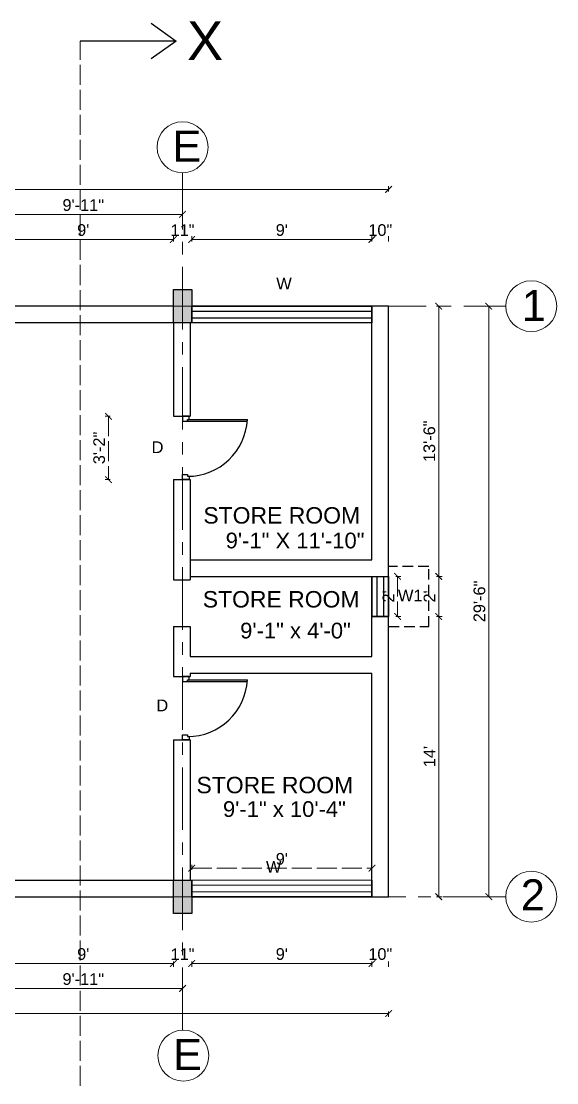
# Model space of a CAD drawing. Header units: inches. Extents: x -6800 to 96653, y -25814 to 17379.
# Drawn here: x 10365 to 10686, y -3218 to -2581 of the extents above; entities that cross this region are included whole.
import ezdxf

# ---------------------------------------------------------------- set-up
doc = ezdxf.new("R2010")
doc.units = ezdxf.units.IN
doc.header["$MEASUREMENT"] = 0
doc.header["$PDMODE"] = 34
for name, pattern in [('ACAD_ISO02W100', [15, 12, -3]), ('CENTER', [2, 1.25, -0.25, 0.25, -0.25]), ('CENTER2', [28.575, 19.05, -3.175, 3.175, -3.175]), ('DASHED2', [0.375, 0.25, -0.125])]:
    doc.linetypes.add(name, pattern=pattern)
doc.layers.add('0 @ 1', color=7, linetype='Continuous')
doc.layers.add('A-Windows', color=7, linetype='Continuous')
for name, color, linetype, lineweight in [('Cent line', 54, 'CENTER', 9), ('dimension', 50, 'Continuous', 20), ('dimension @ 1', 50, 'Continuous', 20), ('Sec line', 7, 'ACAD_ISO02W100', 13), ('text', 31, 'Continuous', 13), ('Win ele', 211, 'Continuous', 15), ('Window', 140, 'Continuous', 13)]:
    doc.layers.add(name, color=color, linetype=linetype, lineweight=lineweight)
doc.styles.get("Standard").update_dxf_attribs({"font": 'arial.ttf'})
doc.dimstyles.get("Standard").update_dxf_attribs({"dimtxt": 7, "dimasz": 4, "dimexe": 2, "dimexo": 2, "dimgap": 2, "dimtad": 1, "dimdec": 0, "dimzin": 0, "dimdsep": 46, "dimlunit": 4, "dimtxsty": 'Standard', "dimblk": 'ARCHTICK', "dimcen": 0.25, "dimclrd": 256, "dimclre": 256, "dimclrt": 256, "dimadec": 0, "dimazin": 0, "dimtfac": 1, "dimtdec": 0, "dimtofl": 0, "dimtmove": 0, "dimatfit": 3, "dimfxl": 1, "dimfxlon": 1, "dimtolj": 1, "dimtzin": 0, "dimlwd": -1, "dimlwe": -1, "dimarcsym": 1})

# ---------------------------------------------------------------- blocks, each defined once
blk = doc.blocks.new('_ArchTick')
at = {"color": 0, "linetype": 'ByBlock', "const_width": 0.15}
blk.add_lwpolyline([(-0.5, -0.5), (0.5, 0.5)], dxfattribs=at)
blk = doc.blocks.new('*D940')
at = {"layer": 'Defpoints', "color": 0, "transparency": 16777216}
for p in [(10456.35, -2712.04), (10348.35, -2742.04), (10456.35, -2742.04)]:
    blk.add_point(p, dxfattribs=at)
at = {"layer": 'dimension', "transparency": 16777216}
for p, q in [((10348.35, -2713.29), (10348.35, -2710.04)), ((10456.35, -2713.29), (10456.35, -2710.04)), ((10348.35, -2712.04), (10456.35, -2712.04))]:
    blk.add_line(p, q, dxfattribs=at)
at = {"layer": 'dimension', "transparency": 16777216, "xscale": 4, "yscale": 4, "zscale": 4, "rotation": 180}
blk.add_blockref('_ArchTick', (10348.35, -2712.04), dxfattribs=at)
at = {"layer": 'dimension', "transparency": 16777216, "xscale": 4, "yscale": 4, "zscale": 4}
blk.add_blockref('_ArchTick', (10456.35, -2712.04), dxfattribs=at)
at = {"layer": 'dimension', "transparency": 16777216, "insert": (10402.35, -2706.46), "char_height": 7, "attachment_point": 5}
blk.add_mtext("\\A1;9'", dxfattribs=at)
blk = doc.blocks.new('*D939')
at = {"layer": 'Defpoints', "color": 0, "transparency": 16777216}
for p in [(10467.35, -2712.04), (10456.35, -2742.04), (10467.35, -2742.04)]:
    blk.add_point(p, dxfattribs=at)
at = {"layer": 'dimension', "transparency": 16777216}
for p, q in [((10456.35, -2713.29), (10456.35, -2710.04)), ((10467.35, -2713.29), (10467.35, -2710.04))]:
    blk.add_line(p, q, dxfattribs=at)
at = {"layer": 'dimension', "transparency": 16777216, "insert": (10461.85, -2706.52), "char_height": 7, "attachment_point": 5}
blk.add_mtext('\\A1;11"', dxfattribs=at)
blk = doc.blocks.new('*D938')
at = {"layer": 'Defpoints', "color": 0, "transparency": 16777216}
for p in [(10575.35, -2712.04), (10467.35, -2742.04), (10575.35, -2752.04)]:
    blk.add_point(p, dxfattribs=at)
at = {"layer": 'dimension', "transparency": 16777216}
for p, q in [((10467.35, -2713.29), (10467.35, -2710.04)), ((10575.35, -2713.29), (10575.35, -2710.04)), ((10467.35, -2712.04), (10575.35, -2712.04))]:
    blk.add_line(p, q, dxfattribs=at)
at = {"layer": 'dimension', "transparency": 16777216, "xscale": 4, "yscale": 4, "zscale": 4, "rotation": 180}
blk.add_blockref('_ArchTick', (10467.35, -2712.04), dxfattribs=at)
at = {"layer": 'dimension', "transparency": 16777216, "xscale": 4, "yscale": 4, "zscale": 4}
blk.add_blockref('_ArchTick', (10575.35, -2712.04), dxfattribs=at)
at = {"layer": 'dimension', "transparency": 16777216, "insert": (10521.35, -2706.46), "char_height": 7, "attachment_point": 5}
blk.add_mtext("\\A1;9'", dxfattribs=at)
blk = doc.blocks.new('*D937')
at = {"layer": 'Defpoints', "color": 0, "transparency": 16777216}
for p in [(10585.35, -2712.04), (10575.35, -2752.04), (10585.35, -2752.04)]:
    blk.add_point(p, dxfattribs=at)
at = {"layer": 'dimension', "transparency": 16777216}
for p, q in [((10575.35, -2713.29), (10575.35, -2710.04)), ((10585.35, -2713.29), (10585.35, -2710.04))]:
    blk.add_line(p, q, dxfattribs=at)
at = {"layer": 'dimension', "transparency": 16777216, "insert": (10580.35, -2706.46), "char_height": 7, "attachment_point": 5}
blk.add_mtext('\\A1;10"', dxfattribs=at)
blk = doc.blocks.new('*D933')
at = {"layer": 'Defpoints', "color": 0, "transparency": 16777216}
for p in [(10461.85, -2697.04), (10342.85, -2742.04), (10461.85, -2742.04)]:
    blk.add_point(p, dxfattribs=at)
at = {"layer": 'dimension', "transparency": 16777216}
for p, q in [((10342.85, -2698.29), (10342.85, -2695.04)), ((10342.85, -2697.04), (10461.85, -2697.04)), ((10461.85, -2698.29), (10461.85, -2695.04))]:
    blk.add_line(p, q, dxfattribs=at)
at = {"layer": 'dimension', "transparency": 16777216, "xscale": 4, "yscale": 4, "zscale": 4, "rotation": 180}
blk.add_blockref('_ArchTick', (10342.85, -2697.04), dxfattribs=at)
at = {"layer": 'dimension', "transparency": 16777216, "xscale": 4, "yscale": 4, "zscale": 4}
blk.add_blockref('_ArchTick', (10461.85, -2697.04), dxfattribs=at)
at = {"layer": 'dimension', "transparency": 16777216, "insert": (10402.35, -2691.46), "char_height": 7, "attachment_point": 5}
blk.add_mtext('\\A1;9\'-11"', dxfattribs=at)
blk = doc.blocks.new('*D932')
at = {"layer": 'Defpoints', "color": 0, "transparency": 16777216}
for p in [(9980.35, -2682.04), (9980.35, -2742.04), (10585.35, -2752.04)]:
    blk.add_point(p, dxfattribs=at)
at = {"layer": 'dimension', "transparency": 16777216}
for p, q in [((9980.35, -2683.29), (9980.35, -2680.04)), ((10585.35, -2682.04), (9980.35, -2682.04)), ((10585.35, -2683.29), (10585.35, -2680.04))]:
    blk.add_line(p, q, dxfattribs=at)
at = {"layer": 'dimension', "transparency": 16777216, "xscale": 4, "yscale": 4, "zscale": 4, "rotation": 180}
blk.add_blockref('_ArchTick', (9980.35, -2682.04), dxfattribs=at)
at = {"layer": 'dimension', "transparency": 16777216, "xscale": 4, "yscale": 4, "zscale": 4}
blk.add_blockref('_ArchTick', (10585.35, -2682.04), dxfattribs=at)
at = {"layer": 'dimension', "transparency": 16777216, "insert": (10282.85, -2676.46), "char_height": 7, "attachment_point": 5}
blk.add_mtext('\\A1;50\'-5"', dxfattribs=at)
blk = doc.blocks.new('*D917')
at = {"layer": 'Defpoints', "color": 0, "transparency": 16777216}
for p in [(10348.35, -3116.04), (10456.35, -3116.04), (10456.35, -3146.04)]:
    blk.add_point(p, dxfattribs=at)
at = {"layer": 'dimension', "transparency": 16777216}
for p, q in [((10348.35, -3144.79), (10348.35, -3148.04)), ((10348.35, -3146.04), (10456.35, -3146.04)), ((10456.35, -3144.79), (10456.35, -3148.04))]:
    blk.add_line(p, q, dxfattribs=at)
at = {"layer": 'dimension', "transparency": 16777216, "xscale": 4, "yscale": 4, "zscale": 4, "rotation": 180}
blk.add_blockref('_ArchTick', (10348.35, -3146.04), dxfattribs=at)
at = {"layer": 'dimension', "transparency": 16777216, "xscale": 4, "yscale": 4, "zscale": 4}
blk.add_blockref('_ArchTick', (10456.35, -3146.04), dxfattribs=at)
at = {"layer": 'dimension', "transparency": 16777216, "insert": (10402.35, -3140.46), "char_height": 7, "attachment_point": 5}
blk.add_mtext("\\A1;9'", dxfattribs=at)
blk = doc.blocks.new('*D916')
at = {"layer": 'Defpoints', "color": 0, "transparency": 16777216}
for p in [(10456.35, -3116.04), (10467.35, -3116.04), (10467.35, -3146.04)]:
    blk.add_point(p, dxfattribs=at)
at = {"layer": 'dimension', "transparency": 16777216}
for p, q in [((10456.35, -3144.79), (10456.35, -3148.04)), ((10467.35, -3144.79), (10467.35, -3148.04))]:
    blk.add_line(p, q, dxfattribs=at)
at = {"layer": 'dimension', "transparency": 16777216, "insert": (10461.85, -3140.52), "char_height": 7, "attachment_point": 5}
blk.add_mtext('\\A1;11"', dxfattribs=at)
blk = doc.blocks.new('*D915')
at = {"layer": 'Defpoints', "color": 0, "transparency": 16777216}
for p in [(10575.35, -3106.04), (10467.35, -3116.04), (10575.35, -3146.04)]:
    blk.add_point(p, dxfattribs=at)
at = {"layer": 'dimension', "transparency": 16777216}
for p, q in [((10467.35, -3144.79), (10467.35, -3148.04)), ((10467.35, -3146.04), (10575.35, -3146.04)), ((10575.35, -3144.79), (10575.35, -3148.04))]:
    blk.add_line(p, q, dxfattribs=at)
at = {"layer": 'dimension', "transparency": 16777216, "xscale": 4, "yscale": 4, "zscale": 4, "rotation": 180}
blk.add_blockref('_ArchTick', (10467.35, -3146.04), dxfattribs=at)
at = {"layer": 'dimension', "transparency": 16777216, "xscale": 4, "yscale": 4, "zscale": 4}
blk.add_blockref('_ArchTick', (10575.35, -3146.04), dxfattribs=at)
at = {"layer": 'dimension', "transparency": 16777216, "insert": (10521.35, -3140.46), "char_height": 7, "attachment_point": 5}
blk.add_mtext("\\A1;9'", dxfattribs=at)
blk = doc.blocks.new('*D914')
at = {"layer": 'Defpoints', "color": 0, "transparency": 16777216}
for p in [(10575.35, -3106.04), (10585.35, -3106.04), (10585.35, -3146.04)]:
    blk.add_point(p, dxfattribs=at)
at = {"layer": 'dimension', "transparency": 16777216}
for p, q in [((10575.35, -3144.79), (10575.35, -3148.04)), ((10585.35, -3144.79), (10585.35, -3148.04))]:
    blk.add_line(p, q, dxfattribs=at)
at = {"layer": 'dimension', "transparency": 16777216, "insert": (10580.35, -3140.46), "char_height": 7, "attachment_point": 5}
blk.add_mtext('\\A1;10"', dxfattribs=at)
blk = doc.blocks.new('*D913')
at = {"layer": 'Defpoints', "color": 0, "transparency": 16777216}
for p in [(10585.35, -3106.04), (9980.35, -3116.04), (9980.35, -3176.04)]:
    blk.add_point(p, dxfattribs=at)
at = {"layer": 'dimension', "transparency": 16777216}
for p, q in [((9980.35, -3174.79), (9980.35, -3178.04)), ((10585.35, -3174.79), (10585.35, -3178.04)), ((10585.35, -3176.04), (9980.35, -3176.04))]:
    blk.add_line(p, q, dxfattribs=at)
at = {"layer": 'dimension', "transparency": 16777216, "xscale": 4, "yscale": 4, "zscale": 4, "rotation": 180}
blk.add_blockref('_ArchTick', (9980.35, -3176.04), dxfattribs=at)
at = {"layer": 'dimension', "transparency": 16777216, "xscale": 4, "yscale": 4, "zscale": 4}
blk.add_blockref('_ArchTick', (10585.35, -3176.04), dxfattribs=at)
at = {"layer": 'dimension', "transparency": 16777216, "insert": (10282.85, -3170.46), "char_height": 7, "attachment_point": 5}
blk.add_mtext('\\A1;50\'-5"', dxfattribs=at)
blk = doc.blocks.new('*D912')
at = {"layer": 'Defpoints', "color": 0, "transparency": 16777216}
for p in [(10585.35, -2938.04), (10615.35, -2938.04), (10585.35, -3106.04)]:
    blk.add_point(p, dxfattribs=at)
at = {"layer": 'dimension', "transparency": 16777216}
for p, q in [((10614.1, -2938.04), (10617.35, -2938.04)), ((10615.35, -3106.04), (10615.35, -2938.04)), ((10614.1, -3106.04), (10617.35, -3106.04))]:
    blk.add_line(p, q, dxfattribs=at)
at = {"layer": 'dimension', "transparency": 16777216, "xscale": 4, "yscale": 4, "zscale": 4}
for p, rotation in [((10615.35, -2938.04), 90), ((10615.35, -3106.04), 270)]:
    blk.add_blockref('_ArchTick', p, dxfattribs=dict(at, rotation=rotation))
at = {"layer": 'dimension', "transparency": 16777216, "insert": (10609.83, -3022.04), "char_height": 7, "attachment_point": 5, "rotation": 90}
blk.add_mtext("\\A1;14'", dxfattribs=at)
blk = doc.blocks.new('*D911')
at = {"layer": 'Defpoints', "color": 0, "transparency": 16777216}
for p in [(10585.35, -2914.04), (10615.35, -2914.04), (10585.35, -2938.04)]:
    blk.add_point(p, dxfattribs=at)
at = {"layer": 'dimension', "transparency": 16777216}
for p, q in [((10614.1, -2914.04), (10617.35, -2914.04)), ((10615.35, -2938.04), (10615.35, -2914.04)), ((10614.1, -2938.04), (10617.35, -2938.04))]:
    blk.add_line(p, q, dxfattribs=at)
at = {"layer": 'dimension', "transparency": 16777216, "xscale": 4, "yscale": 4, "zscale": 4}
for p, rotation in [((10615.35, -2914.04), 90), ((10615.35, -2938.04), 270)]:
    blk.add_blockref('_ArchTick', p, dxfattribs=dict(at, rotation=rotation))
at = {"layer": 'dimension', "transparency": 16777216, "insert": (10609.83, -2926.04), "char_height": 7, "attachment_point": 5, "rotation": 90}
blk.add_mtext("\\A1;2'", dxfattribs=at)
blk = doc.blocks.new('*D910')
at = {"layer": 'Defpoints', "color": 0, "transparency": 16777216}
for p in [(10585.35, -2752.04), (10615.35, -2752.04), (10585.35, -2914.04)]:
    blk.add_point(p, dxfattribs=at)
at = {"layer": 'dimension', "transparency": 16777216}
for p, q in [((10614.1, -2752.04), (10617.35, -2752.04)), ((10615.35, -2914.04), (10615.35, -2752.04)), ((10614.1, -2914.04), (10617.35, -2914.04))]:
    blk.add_line(p, q, dxfattribs=at)
at = {"layer": 'dimension', "transparency": 16777216, "xscale": 4, "yscale": 4, "zscale": 4}
for p, rotation in [((10615.35, -2752.04), 90), ((10615.35, -2914.04), 270)]:
    blk.add_blockref('_ArchTick', p, dxfattribs=dict(at, rotation=rotation))
at = {"layer": 'dimension', "transparency": 16777216, "insert": (10609.77, -2833.04), "char_height": 7, "attachment_point": 5, "rotation": 90}
blk.add_mtext('\\A1;13\'-6"', dxfattribs=at)
blk = doc.blocks.new('*D909')
at = {"layer": 'Defpoints', "color": 0, "transparency": 16777216}
for p in [(10585.35, -2752.04), (10585.35, -3106.04), (10645.35, -3106.04)]:
    blk.add_point(p, dxfattribs=at)
at = {"layer": 'dimension', "transparency": 16777216}
for p, q in [((10644.1, -2752.04), (10647.35, -2752.04)), ((10645.35, -2752.04), (10645.35, -3106.04)), ((10644.1, -3106.04), (10647.35, -3106.04))]:
    blk.add_line(p, q, dxfattribs=at)
at = {"layer": 'dimension', "transparency": 16777216, "xscale": 4, "yscale": 4, "zscale": 4}
for p, rotation in [((10645.35, -2752.04), 90), ((10645.35, -3106.04), 270)]:
    blk.add_blockref('_ArchTick', p, dxfattribs=dict(at, rotation=rotation))
at = {"layer": 'dimension', "transparency": 16777216, "insert": (10639.77, -2929.04), "char_height": 7, "attachment_point": 5, "rotation": 90}
blk.add_mtext('\\A1;29\'-6"', dxfattribs=at)
blk = doc.blocks.new('*D905')
at = {"layer": 'Defpoints', "color": 0, "transparency": 16777216}
for p in [(10342.85, -3116.04), (10461.85, -3116.04), (10461.85, -3161.04)]:
    blk.add_point(p, dxfattribs=at)
at = {"layer": 'dimension', "transparency": 16777216}
for p, q in [((10342.85, -3159.79), (10342.85, -3163.04)), ((10342.85, -3161.04), (10461.85, -3161.04)), ((10461.85, -3159.79), (10461.85, -3163.04))]:
    blk.add_line(p, q, dxfattribs=at)
at = {"layer": 'dimension', "transparency": 16777216, "xscale": 4, "yscale": 4, "zscale": 4, "rotation": 180}
blk.add_blockref('_ArchTick', (10342.85, -3161.04), dxfattribs=at)
at = {"layer": 'dimension', "transparency": 16777216, "xscale": 4, "yscale": 4, "zscale": 4}
blk.add_blockref('_ArchTick', (10461.85, -3161.04), dxfattribs=at)
at = {"layer": 'dimension', "transparency": 16777216, "insert": (10402.35, -3155.46), "char_height": 7, "attachment_point": 5}
blk.add_mtext('\\A1;9\'-11"', dxfattribs=at)
blk = doc.blocks.new('*D160')
at = {"layer": 'Defpoints', "color": 0, "transparency": 16777216}
for p in [(10456.35, -2818.04), (10417.48, -2856.04), (10456.35, -2856.04)]:
    blk.add_point(p, dxfattribs=at)
at = {"layer": 'Sec line', "transparency": 16777216}
for p, q in [((10418.48, -2818.04), (10415.48, -2818.04)), ((10417.48, -2818.04), (10417.48, -2856.04)), ((10418.48, -2856.04), (10415.48, -2856.04))]:
    blk.add_line(p, q, dxfattribs=at)
at = {"layer": 'Sec line', "transparency": 16777216, "xscale": 4, "yscale": 4, "zscale": 4}
for p, rotation in [((10417.48, -2818.04), 90), ((10417.48, -2856.04), 270)]:
    blk.add_blockref('_ArchTick', p, dxfattribs=dict(at, rotation=rotation))
at = {"layer": 'Sec line', "transparency": 16777216, "insert": (10411.91, -2837.04), "char_height": 7, "attachment_point": 5, "rotation": 90}
blk.add_mtext('\\A1;3\'-2"', dxfattribs=at)
blk = doc.blocks.new('*D163')
at = {"layer": 'Defpoints', "color": 0, "transparency": 16777216}
for p in [(10575.35, -3088.97), (10467.35, -3096.04), (10575.35, -3096.04)]:
    blk.add_point(p, dxfattribs=at)
at = {"layer": 'Sec line', "transparency": 16777216}
for p, q in [((10467.35, -3089.97), (10467.35, -3086.97)), ((10467.35, -3088.97), (10575.35, -3088.97)), ((10575.35, -3089.97), (10575.35, -3086.97))]:
    blk.add_line(p, q, dxfattribs=at)
at = {"layer": 'Sec line', "transparency": 16777216, "xscale": 4, "yscale": 4, "zscale": 4, "rotation": 180}
blk.add_blockref('_ArchTick', (10467.35, -3088.97), dxfattribs=at)
at = {"layer": 'Sec line', "transparency": 16777216, "xscale": 4, "yscale": 4, "zscale": 4}
blk.add_blockref('_ArchTick', (10575.35, -3088.97), dxfattribs=at)
at = {"layer": 'Sec line', "transparency": 16777216, "insert": (10521.35, -3083.39), "char_height": 7, "attachment_point": 5}
blk.add_mtext("\\A1;9'", dxfattribs=at)
blk = doc.blocks.new('*D166')
at = {"layer": 'Defpoints', "color": 0, "transparency": 16777216}
for p in [(10585.35, -2914.04), (10585.35, -2938.04), (10590.71, -2938.04)]:
    blk.add_point(p, dxfattribs=at)
at = {"layer": 'Sec line', "transparency": 16777216}
for p, q in [((10589.71, -2914.04), (10592.71, -2914.04)), ((10590.71, -2914.04), (10590.71, -2938.04)), ((10589.71, -2938.04), (10592.71, -2938.04))]:
    blk.add_line(p, q, dxfattribs=at)
at = {"layer": 'Sec line', "transparency": 16777216, "xscale": 4, "yscale": 4, "zscale": 4}
for p, rotation in [((10590.71, -2914.04), 90), ((10590.71, -2938.04), 270)]:
    blk.add_blockref('_ArchTick', p, dxfattribs=dict(at, rotation=rotation))
at = {"layer": 'Sec line', "transparency": 16777216, "insert": (10585.2, -2926.04), "char_height": 7, "attachment_point": 5, "rotation": 90}
blk.add_mtext("\\A1;2'", dxfattribs=at)

msp = doc.modelspace()

# ---------------------------------------------------------------- hatches: boundary and pattern name
at = {"layer": 'Win ele', "transparency": 33554526}
h = msp.add_hatch(color=256, dxfattribs=at)
h.dxf.hatch_style = 1
h.paths.add_polyline_path([(10467.35, -2752.04), (10467.35, -2742.04), (10456.35, -2742.04), (10456.35, -2762.04), (10467.35, -2762.04)])
h.paths.add_polyline_path([(10348.35, -2742.04), (10337.35, -2742.04), (10337.35, -2762.04), (10348.35, -2762.04)])
h.paths.add_polyline_path([(10229.35, -2742.04), (10218.35, -2742.04), (10218.35, -2762.04), (10229.35, -2762.04)])
h.paths.add_polyline_path([(10110.35, -2742.04), (10099.35, -2742.04), (10099.35, -2762.04), (10110.35, -2762.04)])
h.paths.add_polyline_path([(9991.35, -2742.04), (9980.35, -2742.04), (9980.35, -2762.04), (9991.35, -2762.04)])
h = msp.add_hatch(color=256, dxfattribs=at)
h.dxf.hatch_style = 1
h.paths.add_polyline_path([(9991.35, -3096.04), (9980.35, -3096.04), (9980.35, -3116.04), (9991.35, -3116.04)])
h.paths.add_polyline_path([(10099.35, -3116.04), (10110.35, -3116.04), (10110.35, -3096.04), (10099.35, -3096.04)])
h.paths.add_polyline_path([(10218.35, -3116.04), (10229.35, -3116.04), (10229.35, -3096.04), (10218.35, -3096.04)])
h.paths.add_polyline_path([(10337.35, -3116.04), (10348.35, -3116.04), (10348.35, -3096.04), (10337.35, -3096.04)])
h.paths.add_polyline_path([(10456.35, -3116.04), (10467.35, -3116.04), (10467.35, -3096.04), (10456.35, -3096.04)])

# ---------------------------------------------------------------- linework, layer by layer
at = {"layer": 'A-Windows'}
for p, q in [((10456.35, -2742.04), (10467.35, -2742.04)), ((10456.35, -2762.04), (10456.35, -2742.04)), ((10467.35, -2742.04), (10467.35, -2762.04)), ((10456.35, -2752.04), (10348.35, -2752.04)), ((10585.35, -2752.04), (10467.35, -2752.04)), ((10575.35, -2904.04), (10575.35, -2752.04)), ((10585.35, -3106.04), (10585.35, -2752.04)), ((10456.35, -2762.04), (10348.35, -2762.04)), ((10467.35, -2762.04), (10456.35, -2762.04)), ((10456.35, -2762.04), (10456.35, -2818.04)), ((10466.35, -2762.04), (10466.35, -2818.04)), ((10575.35, -2762.04), (10467.35, -2762.04)), ((10456.35, -2818.04), (10466.35, -2818.04)), ((10456.35, -2856.04), (10456.35, -2867.04)), ((10456.35, -2856.04), (10466.35, -2856.04)), ((10466.35, -2856.04), (10466.35, -2867.04)), ((10456.35, -2867.04), (10456.35, -2916.04)), ((10466.35, -2867.04), (10466.35, -2916.04)), ((10466.35, -2904.04), (10575.35, -2904.04)), ((10466.35, -2914.04), (10575.35, -2914.04)), ((10575.35, -2914.04), (10585.35, -2914.04)), ((10575.35, -2962.04), (10575.35, -2914.04)), ((10456.35, -2916.04), (10466.35, -2916.04)), ((10456.35, -2944.04), (10456.35, -2974.04)), ((10456.35, -2944.04), (10466.35, -2944.04)), ((10466.35, -2944.04), (10466.35, -2962.04)), ((10466.35, -2962.04), (10575.35, -2962.04)), ((10456.35, -2974.04), (10466.35, -2974.04)), ((10466.35, -2972.04), (10466.35, -2974.04)), ((10466.35, -2972.04), (10575.35, -2972.04)), ((10575.35, -3106.04), (10575.35, -2972.04)), ((10456.35, -3012.04), (10456.35, -3096.04)), ((10456.35, -3012.04), (10466.35, -3012.04)), ((10466.35, -3012.04), (10466.35, -3096.04)), ((10348.35, -3096.04), (10456.35, -3096.04)), ((10456.35, -3096.04), (10467.35, -3096.04)), ((10456.35, -3116.04), (10456.35, -3096.04)), ((10467.35, -3096.04), (10467.35, -3116.04)), ((10348.35, -3106.04), (10456.35, -3106.04)), ((10467.35, -3106.04), (10585.35, -3106.04)), ((10467.35, -3116.04), (10456.35, -3116.04))]:
    msp.add_line(p, q, dxfattribs=at)
at = {"layer": 'A-Windows', "color": 3}
for p, q in [((10467.35, -2752.04), (10575.35, -2752.04)), ((10467.35, -2762.04), (10467.35, -2752.04)), ((10467.35, -2755.04), (10575.35, -2755.04)), ((10575.35, -2752.04), (10575.35, -2762.04)), ((10467.35, -2759.04), (10575.35, -2759.04)), ((10575.35, -2762.04), (10467.35, -2762.04)), ((10578.35, -2914.04), (10578.35, -2938.04)), ((10582.35, -2914.04), (10582.35, -2938.04)), ((10467.35, -3106.04), (10467.35, -3096.04)), ((10575.35, -3096.04), (10575.35, -3106.04)), ((10575.35, -3106.04), (10467.35, -3106.04))]:
    msp.add_line(p, q, dxfattribs=at)
at = {"layer": 'A-Windows', "color": 4}
for p, q in [((10464.85, -2820.04), (10464.85, -2821.04)), ((10464.85, -2820.04), (10500.73, -2820.04)), ((10464.85, -2820.98), (10500.73, -2820.98)), ((10464.85, -2976.04), (10464.85, -2977.04)), ((10464.85, -2976.04), (10500.73, -2976.04)), ((10464.85, -2976.98), (10500.73, -2976.98))]:
    msp.add_line(p, q, dxfattribs=at)
at = {"layer": 'A-Windows', "color": 6, "linetype": 'DASHED2', "ltscale": 25}
for p, q in [((10609.35, -2908.04), (10585.35, -2908.04)), ((10609.35, -2944.04), (10609.35, -2908.04)), ((10585.35, -2944.04), (10609.35, -2944.04))]:
    msp.add_line(p, q, dxfattribs=at)
at = {"layer": 'A-Windows', "linetype": 'CENTER2'}
msp.add_line((10575.35, -2938.04), (10585.35, -2938.04), dxfattribs=at)
at = {"layer": 'A-Windows'}
for points in [[(10461.85, -2821.04), (10464.85, -2821.04), (10464.85, -2820.04), (10465.85, -2820.04), (10465.85, -2818.04), (10461.85, -2818.04)], [(10461.85, -2853.04), (10464.85, -2853.04), (10464.85, -2854.04), (10465.85, -2854.04), (10465.85, -2856.04), (10461.85, -2856.04)], [(10461.85, -2977.04), (10464.85, -2977.04), (10464.85, -2976.04), (10465.85, -2976.04), (10465.85, -2974.04), (10461.85, -2974.04)], [(10461.85, -3009.04), (10464.85, -3009.04), (10464.85, -3010.04), (10465.85, -3010.04), (10465.85, -3012.04), (10461.85, -3012.04)]]:
    msp.add_lwpolyline(points, close=True, dxfattribs=at)
msp.add_lwpolyline([(10575.35, -2914.04), (10575.35, -2938.04), (10585.35, -2938.04)], dxfattribs=at)
at = {"layer": 'A-Windows', "color": 3}
msp.add_lwpolyline([(10575.35, -2938.04), (10575.35, -2914.04), (10585.35, -2914.04), (10585.35, -2938.04)], close=True, dxfattribs=at)
at = {"layer": 'A-Windows', "color": 4}
for centre in [(10464.85, -2818.15), (10464.85, -2974.15)]:
    msp.add_arc(centre, 35.88, 270, 356.98304, dxfattribs=at)
at = {"layer": 'Cent line', "ltscale": 30, "transparency": 33554643}
for p, q in [((10461.85, -3186.04), (10461.85, -2672.04)), ((9910.35, -2752.04), (10655.56, -2752.04)), ((10655.56, -3106.04), (9910.35, -3106.04))]:
    msp.add_line(p, q, dxfattribs=at)
at = {"layer": 'dimension', "transparency": 33554651}
for centre in [(10461.85, -2656.77), (10670.83, -2752.04), (10670.83, -3106.04), (10462.32, -3201.3)]:
    msp.add_circle(centre, 15.27, dxfattribs=at)
at = {"layer": 'Sec line'}
msp.add_line((10400.48, -3234.37), (10400.48, -2593.11), dxfattribs=at)
at = {"layer": 'Window'}
for p, q in [((10467.35, -3096.04), (10575.35, -3096.04)), ((10467.35, -3096.04), (10575.35, -3096.04)), ((10467.35, -3099.04), (10575.35, -3099.04)), ((10467.35, -3103.04), (10575.35, -3103.04))]:
    msp.add_line(p, q, dxfattribs=at)

# ---------------------------------------------------------------- texts
at = {"layer": 'text'}
for s, height, p in [('STORE ROOM', 9.843, (10474.31, -2882.38)), ('9\'-1" X 11\'-10"', 9.428, (10487.7, -2897.24)), ('STORE ROOM', 9.843, (10473.96, -2932.67)), ('9\'-1" x 4\'-0"', 9.428, (10496.36, -2951.23)), ('STORE ROOM', 9.843, (10470.19, -3044.04)), ('9\'-1" x 10\'-4"', 9.428, (10486.07, -3058.22))]:
    msp.add_text(s, height=height, dxfattribs=at).set_placement(p)
at = {"layer": 'text', "attachment_point": 1}
for s, width, gutter_width, insert, char_height in [('X', 337.7784, 5.82, (10464.53, -2581.25), 23.29), ('E', 269.4231, 4.64, (10455.75, -2646.81), 18.58), ('1', 269.4231, 4.64, (10665.14, -2742.33), 18.58), ('2', 269.4231, 4.64, (10664.54, -3095.64), 18.58), ('E', 269.4231, 4.64, (10456.2, -3191.35), 18.58)]:
    msp.add_mtext_dynamic_manual_height_columns(s, width=width, gutter_width=gutter_width, heights=[0], dxfattribs=dict(at, insert=insert, char_height=char_height))
at = {"layer": 'text', "transparency": 33554687, "attachment_point": 1}
for s, insert, char_height in [('W', (10518.01, -2734.99), 7.05), ('D', (10443.31, -2833.09), 7.05), ('W1', (10590.93, -2921.99), 7.052), ('D', (10446.13, -2987.85), 7.05), ('W', (10511.85, -3084.63), 7.05)]:
    msp.add_mtext_dynamic_manual_height_columns(s, width=1192.2441, gutter_width=35.26, heights=[0], dxfattribs=dict(at, insert=insert, char_height=char_height))

# ---------------------------------------------------------------- dimensions: what is measured, and where the dimension line sits
at = {"layer": 'dimension @ 1', "transparency": 33554651}
for base, p1, p2, picture, middle in [((9980.35, -2682.04), (10585.35, -2752.04), (9980.35, -2742.04), '*D932', (10282.85, -2676.46)), ((10461.85, -2697.04), (10342.85, -2742.04), (10461.85, -2742.04), '*D933', (10402.35, -2691.46)), ((10456.35, -2712.04), (10348.35, -2742.04), (10456.35, -2742.04), '*D940', (10402.35, -2706.46)), ((10467.35, -2712.04), (10456.35, -2742.04), (10467.35, -2742.04), '*D939', (10461.85, -2706.52)), ((10575.35, -2712.04), (10467.35, -2742.04), (10575.35, -2752.04), '*D938', (10521.35, -2706.46)), ((10585.35, -2712.04), (10575.35, -2752.04), (10585.35, -2752.04), '*D937', (10580.35, -2706.46)), ((9980.35, -3176.04), (10585.35, -3106.04), (9980.35, -3116.04), '*D913', (10282.85, -3170.46)), ((10575.35, -3146.04), (10467.35, -3116.04), (10575.35, -3106.04), '*D915', (10521.35, -3140.46)), ((10585.35, -3146.04), (10575.35, -3106.04), (10585.35, -3106.04), '*D914', (10580.35, -3140.46)), ((10461.85, -3161.04), (10342.85, -3116.04), (10461.85, -3116.04), '*D905', (10402.35, -3155.46)), ((10456.35, -3146.04), (10348.35, -3116.04), (10456.35, -3116.04), '*D917', (10402.35, -3140.46)), ((10467.35, -3146.04), (10456.35, -3116.04), (10467.35, -3116.04), '*D916', (10461.85, -3140.52))]:
    dim = msp.add_linear_dim(base=base, p1=p1, p2=p2, dimstyle='Standard', override={"dimscale": 1, "dimtix": 1, "dimtofl": 0, "dimtmove": 1, "dimatfit": 0, "dimfxl": 1.25}, dxfattribs=at)
    dim.commit()
    dim.dimension.update_dxf_attribs({"geometry": picture, "text_midpoint": middle})
for base, p1, p2, picture, middle in [((10615.35, -2752.04), (10585.35, -2914.04), (10585.35, -2752.04), '*D910', (10609.77, -2833.04)), ((10645.35, -3106.04), (10585.35, -2752.04), (10585.35, -3106.04), '*D909', (10639.77, -2929.04)), ((10615.35, -2914.04), (10585.35, -2938.04), (10585.35, -2914.04), '*D911', (10609.83, -2926.04)), ((10615.35, -2938.04), (10585.35, -3106.04), (10585.35, -2938.04), '*D912', (10609.83, -3022.04))]:
    dim = msp.add_linear_dim(base=base, p1=p1, p2=p2, angle=90, dimstyle='Standard', override={"dimscale": 1, "dimtix": 1, "dimtofl": 0, "dimtmove": 1, "dimatfit": 0, "dimfxl": 1.25}, dxfattribs=at)
    dim.commit()
    dim.dimension.update_dxf_attribs({"geometry": picture, "text_midpoint": middle})
at = {"layer": 'Sec line'}
for p1, p2, distance, picture, middle in [((10456.35, -2818.04), (10456.35, -2856.04), -38.86, '*D160', (10411.91, -2837.04)), ((10585.35, -2914.04), (10585.35, -2938.04), 5.36, '*D166', (10585.2, -2926.04)), ((10467.35, -3096.04), (10575.35, -3096.04), 7.07, '*D163', (10521.35, -3083.39))]:
    dim = msp.add_aligned_dim(p1=p1, p2=p2, distance=distance, dimstyle='Standard', dxfattribs=at)
    dim.commit()
    dim.dimension.update_dxf_attribs({"geometry": picture, "text_midpoint": middle})

# ---------------------------------------------------------------- leaders
at = {"layer": '0 @ 1', "ltscale": 10}
msp.add_leader([(10458.12, -2593.11), (10400.48, -2593.11)], dimstyle='Standard', override={"dimscale": 1, "dimasz": 15, "dimgap": 2, "dimtad": 0, "dimldrblk": 'Open90'}, dxfattribs=at)

doc.saveas('drawing.dxf')
